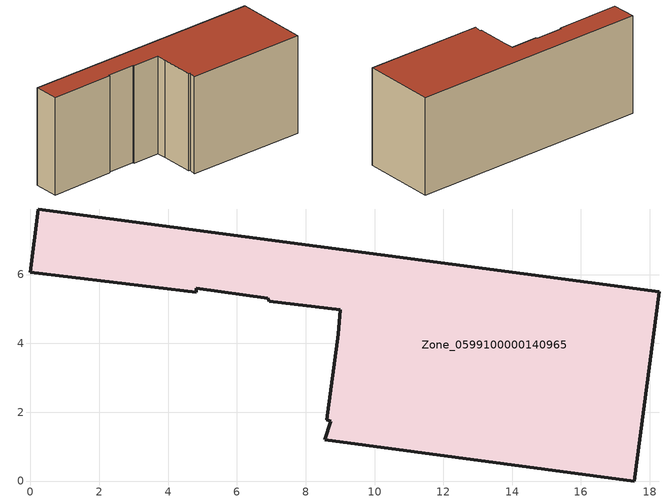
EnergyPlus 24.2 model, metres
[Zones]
Zone_0599100000140965
 floor ground (C_G): 6.89,5.32 4.83,5.59 4.82,5.48 0,6.07 0.22,7.9 18.27,5.5 17.54,0 8.56,1.2 8.73,1.74 8.61,1.78 8.94,4.26 9.01,4.97 6.94,5.22 z0
 wall outside (C_F): 18.27,5.5 0.22,7.9 0,6.07 4.82,5.48 4.83,5.59 6.89,5.32 6.94,5.22 9.01,4.97 8.94,4.26 8.61,1.78 8.73,1.74 8.56,1.2 17.54,0 18.27,5.5 z0:7.43
 roof outside (C_R): 4.82,5.48 4.83,5.59 6.89,5.32 6.94,5.22 9.01,4.97 8.94,4.26 8.61,1.78 8.73,1.74 8.56,1.2 17.54,0 18.27,5.5 0.22,7.9 0,6.07 z7.43
[BUILDING]
Pand.0599100000140965: North Axis=0; Terrain=City; Loads Convergence Tolerance Value=0.04; Temperature Convergence Tolerance Value=0.4; Solar Distribution=FullExterior; Maximum Number of Warmup Days=25; Minimum Number of Warmup Days=1
[Site:Location]
Rotterdam.The.Hague.AP_ZH_NLD Design_Conditions: Latitude=51.96; Longitude=4.45; Time Zone=1; Elevation=-4.5
[SITE:GROUNDTEMPERATURE:BUILDINGSURFACE]
18, 18, 18, 18, 18, 18, 18, 18, 18, 18, 18, 18
[MATERIAL] Thermal Absorptance=0.9; Solar Absorptance=0.7; Visible Absorptance=0.7
Name | Roughness | Thickness | Conductivity | Density | Specific Heat
G.TI.1946 | MediumSmooth | 0.15 | 1 | 540 | 1210
F.TI.1946 | Rough | 0.3 | 0.857143 | 1920 | 840
R.TI.1946 | MediumRough | 0.2 | 0.1 | 1500 | 1000
[CONSTRUCTION]
C_G: G.TI.1946
C_F: F.TI.1946
C_R: R.TI.1946
[ZONE]
Zone_0599100000140965: Type=1; Multiplier=1; Ceiling Height=Autocalculate; Volume=Autocalculate; Floor Area=autocalculate; Part of Total Floor Area=Yes
[ZONEINFILTRATION:DESIGNFLOWRATE]
Infil_Zone_0599100000140965: Zone or ZoneList or Space or SpaceList=Zone_0599100000140965; Schedule=AlwaysOn; Design Flow Rate Calculation Method=Flow/Area; Flow Rate per Floor Area=0.003; Constant Term Coefficient=1; Temperature Term Coefficient=0; Velocity Term Coefficient=0; Velocity Squared Term Coefficient=0
[HVACTEMPLATE:ZONE:IDEALLOADSAIRSYSTEM]
Zone_0599100000140965: Maximum Heating Supply Air Temperature=50; Minimum Cooling Supply Air Temperature=13; Maximum Heating Supply Air Humidity Ratio=0.0156; Minimum Cooling Supply Air Humidity Ratio=0.0077; Heating Limit=NoLimit; Cooling Limit=NoLimit; Dehumidification Control Type=ConstantSensibleHeatRatio; Cooling Sensible Heat Ratio=0.7; Dehumidification Setpoint=60; Humidification Control Type=None; Humidification Setpoint=30; Outdoor Air Method=None; Outdoor Air Flow Rate per Person=0.00944; Outdoor Air Flow Rate per Zone Floor Area=0; Outdoor Air Flow Rate per Zone=0; Demand Controlled Ventilation Type=None; Outdoor Air Economizer Type=NoEconomizer; Heat Recovery Type=None; Sensible Heat Recovery Effectiveness=0.7; Latent Heat Recovery Effectiveness=0.65
[ZONECONTROL:THERMOSTAT]
ThermostatControl_Zone_0599100000140965: Zone or ZoneList=Zone_0599100000140965; Control Type Schedule=DualSetpointControlType; Control 1=Thermostat_Zone_0599100000140965; Temperature Difference Between Cutout And Setpoint=0
[THERMOSTATSETPOINT:DUALSETPOINT]
Thermostat_Zone_0599100000140965: Heating Setpoint Temperature Schedule=HeatingSetpoint_Zone_0599100000140965; Cooling Setpoint Temperature Schedule=CoolingSetpoint_Zone_0599100000140965
[SCHEDULE:COMPACT]
HeatingSetpoint_Zone_0599100000140965: Through: 12/31, For: AllDays, Until: 24:00, 21
CoolingSetpoint_Zone_0599100000140965: Through: 12/31, For: AllDays, Until: 24:00, 24
DualSetpointControlType: Through: 12/31, For: AllDays, Until: 24:00, 4
AlwaysOn: Through: 12/31, For: AllDays, Until: 24:00, 1
